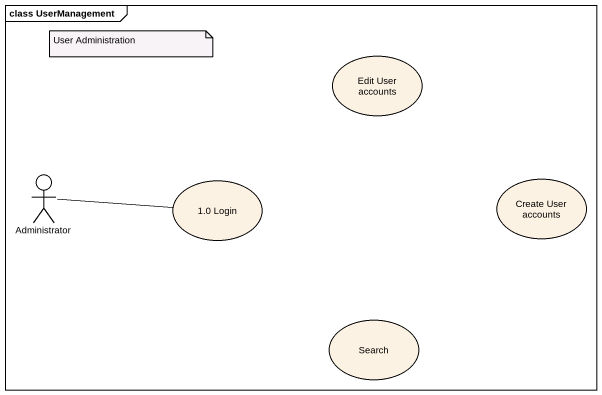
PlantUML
@startuml
mainframe class UserManagement
usecase "Edit User accounts" as Edit_User_accounts
actor Administrator
usecase "1.0 Login" as u1_0_Login
usecase "Create User accounts" as Create_User_accounts
usecase Search
Administrator -right- u1_0_Login
note as N1
  User Administration
end note
@enduml
